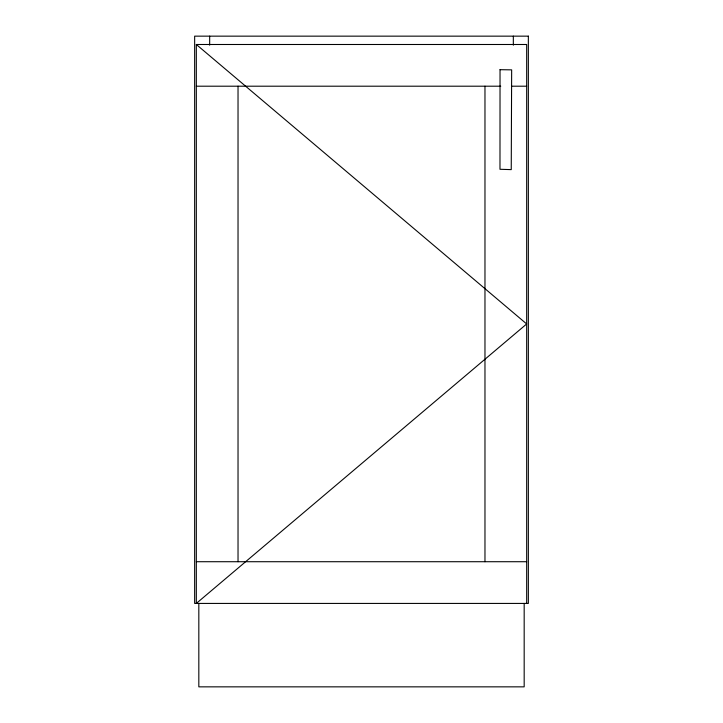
<?xml version="1.0" encoding="UTF-8"?>
<svg xmlns="http://www.w3.org/2000/svg" width="723" height="723" viewBox="0 0 723 723"><rect width="100%" height="100%" fill="white"/><g stroke="black" fill="none" stroke-linecap="round" stroke-linejoin="round"><path stroke-width="1.08" d="M196.322 44.492L526.678 323.958L196.322 603.425L196.322 44.492L526.678 44.492L526.678 603.425M196.322 86.2L500.75 86.2M512.02 86.2L526.678 86.2M196.322 561.717L526.678 561.717M524.175 603.425L524.175 686.85L198.825 686.85L198.825 603.425M513.33 36.15L513.33 45.169M484.97 86.2L484.97 561.717M238.03 86.2L238.03 561.717M209.67 36.15L209.67 45.169M500.036 69.688L499.982 169.281L511.242 169.625L511.658 69.86L500.036 69.688M528.35 36.15L194.65 36.15L194.65 603.425L528.35 603.425L528.35 36.15"/></g></svg>
